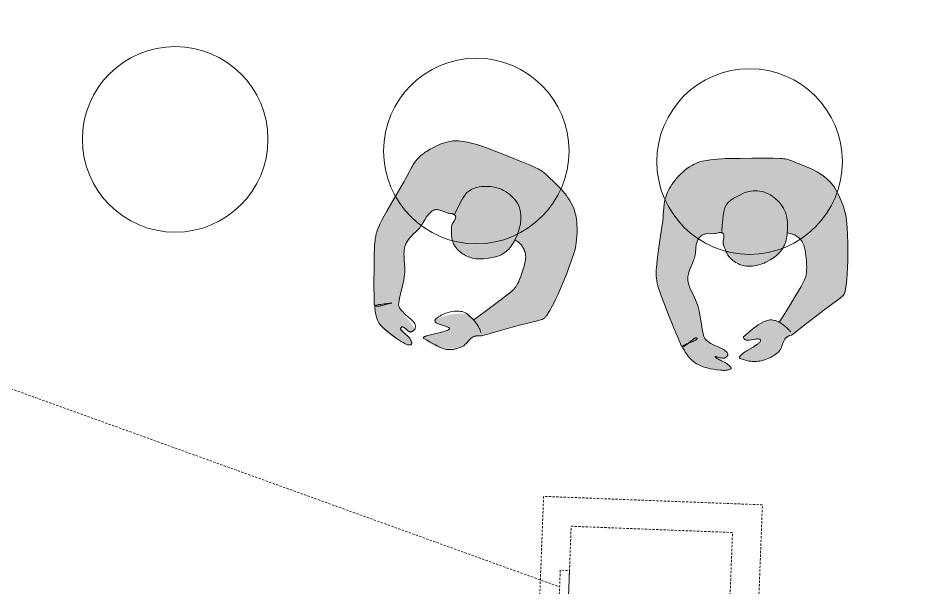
# Model space of a CAD drawing. Header units: millimetres. Extents: x 32078 to 83548, y -4690 to 56252.
# Drawn here: x 41939 to 44369, y 21832 to 23367 of the extents above; entities that cross this region are included whole.
import ezdxf

# ---------------------------------------------------------------- set-up
doc = ezdxf.new("R2010")
doc.units = ezdxf.units.MM
doc.header["$MEASUREMENT"] = 0
doc.linetypes.add('DGN Style 2', pattern=[10, 6, -4])
for name, color, linetype, lineweight in [('EQPM-OVHD', 62, 'DGN Style 2', 13), ('FURN-FREE', 1, 'Continuous', 0), ('FURN-STOR', 213, 'Continuous', 0), ('PRES-FILL', 7, 'Continuous', 0), ('PRES-PEOP', 42, 'Continuous', 0)]:
    doc.layers.add(name, color=color, linetype=linetype, lineweight=lineweight)

# ---------------------------------------------------------------- blocks, each defined once
blk = doc.blocks.new('*U90')
at = {"layer": 'PRES-FILL', "linetype": 'ByBlock', "lineweight": -2, "extrusion": (0, 0, -1)}
h = blk.add_hatch(color=0, dxfattribs=at)
edge = h.paths.add_edge_path(flags=16)
edge.add_spline(control_points=[(87.1, -291.1), (88.9, -288.5), (89.4, -283.3), (89.5, -277.4)], knot_values=[0, 0, 0, 0, 1, 1, 1, 1], degree=3, periodic=0)
edge.add_spline(control_points=[(89.5, -277.4), (94.1, -264.3), (102.3, -248.1), (95, -247.6), (88, -247), (89.7, -264.1), (89.5, -277.4)], knot_values=[0, 0, 0, 0, 0.509531, 0.509531, 0.509531, 1, 1, 1, 1], degree=3, periodic=0)
edge.add_spline(control_points=[(89.5, -277.4), (87.5, -283), (86.2, -288.1), (87.1, -291.1)], knot_values=[0, 0, 0, 0, 1, 1, 1, 1], degree=3, periodic=0)
edge.add_spline(control_points=[(87.1, -291.1), (86, -292.7), (84.3, -293.3), (82, -292.6), (63.6, -286.7), (44.9, -280.7), (26.4, -274.1), (4, -266.1), (-18.4, -258.1), (-40.8, -249.8), (-62.1, -241.9), (-84, -234.3), (-102, -220.3), (-117.4, -208.3), (-129.9, -193.2), (-142.6, -178.6), (-163, -155.2), (-182.9, -131.3), (-203.2, -107.9), (-213.2, -96.5), (-224.2, -86), (-234.3, -74.7), (-246.7, -60.8), (-254.8, -44.4), (-259.7, -25), (-268.8, 10.8), (-269.4, 46.9), (-252.7, 77.9), (-241.3, 99.1), (-227.3, 117.8), (-212, 135.7), (-198.2, 151.6), (-184.4, 167.6), (-170.6, 183.5), (-153.9, 202.7), (-137.1, 221.9), (-119.8, 240.6), (-106.8, 254.7), (-88.4, 262.4), (-71.1, 271.5), (-49.3, 282.9), (-28.3, 292.7), (-3.3, 297.3), (21.5, 302), (44.7, 298.6), (68.4, 290.7), (91.1, 283.2), (111.9, 273.8), (130.5, 259.8), (157.5, 239.5), (182.8, 217.5), (207.6, 194.9), (226.2, 177.9), (244, 160), (260.3, 140.7), (265.4, 134.8), (270.1, 127.5), (269.8, 119.5), (269, 91.5), (265, 65.1), (263.2, 38), (261.2, 9.3), (260.2, -19.6), (257.9, -48.3), (257.6, -51.7), (255, -54.6), (254.2, -58), (253.4, -61.6), (253.2, -65.2), (253.5, -68.8), (254.4, -82.4), (267.6, -92.2), (268.2, -106.7), (269, -125.4), (262.5, -142.7), (255.6, -157.8), (248.2, -173.7), (230.6, -189), (215.1, -195.9), (194.6, -205.1), (227.5, -119.8), (210.4, -122.7), (200.6, -124.4), (194.9, -152.8), (181.9, -153.3), (179.8, -153.3), (175.7, -153.3), (175.6, -151), (174.7, -121.2), (175.9, -84.2), (191.9, -63.8), (196.2, -58.4), (202.4, -54.5), (209.7, -51.7)], knot_values=[0, 0, 0, 0, 0.004098, 0.004098, 0.004098, 0.036354, 0.036354, 0.036354, 0.07573, 0.07573, 0.07573, 0.113201, 0.113201, 0.113201, 0.145266, 0.145266, 0.145266, 0.196552, 0.196552, 0.196552, 0.221625, 0.221625, 0.221625, 0.252365, 0.252365, 0.252365, 0.309173, 0.309173, 0.309173, 0.348127, 0.348127, 0.348127, 0.382965, 0.382965, 0.382965, 0.425054, 0.425054, 0.425054, 0.456865, 0.456865, 0.456865, 0.496842, 0.496842, 0.496842, 0.536467, 0.536467, 0.536467, 0.574696, 0.574696, 0.574696, 0.630228, 0.630228, 0.630228, 0.671879, 0.671879, 0.671879, 0.684675, 0.684675, 0.684675, 0.729775, 0.729775, 0.729775, 0.777357, 0.777357, 0.777357, 0.783126, 0.783126, 0.783126, 0.789055, 0.789055, 0.789055, 0.811446, 0.811446, 0.811446, 0.840448, 0.840448, 0.840448, 0.871083, 0.871083, 0.871083, 0.911485, 0.911485, 0.911485, 0.934486, 0.934486, 0.934486, 0.938181, 0.938181, 0.938181, 0.987094, 0.987094, 0.987094, 1, 1, 1, 1], degree=3, periodic=0)
edge.add_line((209.7, -51.7), (194, 0))
edge.add_spline(control_points=[(194, 0), (187, 22.7), (179.6, 45.3), (171.5, 67.7), (163, 91.4), (139.6, 107.6), (118.7, 121.9), (107.4, 129.7), (96.1, 136.5), (80.5, 136.9), (68.4, 137.2), (58.5, 133.8), (50.1, 127.2)], knot_values=[0, 0, 0, 0, 0.324205, 0.324205, 0.324205, 0.66843, 0.66843, 0.66843, 0.855113, 0.855113, 0.855113, 1, 1, 1, 1], degree=3, periodic=0)
edge.add_line((50.1, 127.2), (43.4, 121.9))
edge.add_spline(control_points=[(43.4, 121.9), (53, 112), (61.7, 101.2), (66.2, 86.4), (72, 67.4), (70.6, 51.9), (65.8, 32.4), (60.9, 12.4), (52.4, -3.9), (40.5, -16.6), (29.8, -28), (15.7, -35.9), (-4.1, -37.8), (-21.4, -39.5), (-32.8, -32.6), (-46, -27.7), (-56.1, -23.9), (-64, -4.3), (-73.4, -9.4), (-78.2, -11.9), (-80, -18.4), (-83, -23.2), (-90.4, -35.2), (-104.9, -43.5), (-103.9, -59.9), (-102.6, -82.9), (-81.9, -92.8), (-71.8, -109.6), (-62.8, -124.7), (-56.9, -143.1), (-45.7, -155.8), (-27.6, -176.6), (8.7, -176.6), (33.9, -189.3), (57.3, -201), (80, -218.6), (102.9, -230.2), (126.4, -242.2), (170.3, -203.5), (183.9, -215.1), (185.4, -216.4), (186.2, -221.3), (185.7, -224), (184, -232.5), (161.6, -243.7), (165.3, -244.4), (170.3, -245.4), (189.8, -234), (202.1, -232.4), (207, -231.8), (219.2, -228.5), (217.4, -233.8), (214.3, -243.7), (208.3, -250.8), (201.7, -257.1), (184.8, -273.2), (168.6, -289.9), (141.4, -295.4), (121.8, -299.2), (104.3, -296.7), (90.1, -293.9), (88.5, -293.6), (87.5, -292.6), (87.1, -291.1)], knot_values=[0, 0, 0, 0, 0.044568, 0.044568, 0.044568, 0.101682, 0.101682, 0.101682, 0.159954, 0.159954, 0.159954, 0.212108, 0.212108, 0.212108, 0.25772, 0.25772, 0.25772, 0.292514, 0.292514, 0.292514, 0.310285, 0.310285, 0.310285, 0.355053, 0.355053, 0.355053, 0.417583, 0.417583, 0.417583, 0.47369, 0.47369, 0.47369, 0.564976, 0.564976, 0.564976, 0.649839, 0.649839, 0.649839, 0.736981, 0.736981, 0.736981, 0.746599, 0.746599, 0.746599, 0.777051, 0.777051, 0.777051, 0.817948, 0.817948, 0.817948, 0.83422, 0.83422, 0.83422, 0.863911, 0.863911, 0.863911, 0.939425, 0.939425, 0.939425, 0.993629, 0.993629, 0.993629, 1, 1, 1, 1], degree=3, periodic=0)
at = {"layer": 'PRES-PEOP', "color": 0, "linetype": 'ByBlock', "lineweight": -2, "extrusion": (0, 0, -1), "flags": 128}
for points in [[(250.1, -46.7), (241.1, -47.1), (233.5, -47.8), (227.1, -48.6), (221.7, -49.6), (217.2, -50.6), (213.4, -51.7), (210.2, -52.8), (207.5, -53.8), (203, -55.8), (199.9, -57.5), (197.7, -58.9), (194.7, -61.2), (191.9, -63.8), (188.9, -67.4), (186.4, -71.1), (184.3, -74.9), (182.7, -78.7), (181.3, -82.5), (180.2, -86.1), (178.5, -93.4), (177.5, -100), (176.8, -106.1), (176, -117.1), (175.7, -125.5), (175.6, -151), (175.6, -151.3), (175.6, -151.5), (175.7, -151.7), (175.8, -151.8), (175.9, -152), (176, -152.1), (176.1, -152.2), (176.3, -152.5), (176.6, -152.6), (176.9, -152.8), (177.1, -152.9), (177.4, -153), (177.7, -153.1), (178.2, -153.2), (178.7, -153.3), (179.2, -153.3), (179.9, -153.3), (180.5, -153.3), (180.9, -153.3), (181.2, -153.3), (181.6, -153.3), (181.9, -153.3), (183, -153.1), (184.1, -152.7), (185.1, -152.3), (186, -151.8), (186.9, -151.2), (188.6, -149.7), (190.1, -148.2), (191.5, -146.5), (192.7, -144.8), (195, -141.5), (198.9, -135.2), (200.3, -132.9), (201.5, -131), (202.6, -129.4), (203.5, -128.2), (204.4, -127.1), (205.8, -125.5), (207, -124.5), (207.8, -123.8), (209.1, -123.1), (210.4, -122.7), (211.8, -122.7), (212.9, -123.1), (213.8, -124), (214.4, -125.2), (214.9, -126.6), (215.1, -128.3), (215.3, -130.1), (215.3, -132.1), (215.2, -134.2), (215, -136.4), (214.6, -141), (213.9, -145.6), (213.2, -150.2), (210, -168.1), (209, -174.5), (208.3, -179.8), (207.9, -184), (207.8, -187.3), (207.8, -189.9), (208, -191.9), (208.4, -193.4), (208.8, -194.5), (209.2, -195.3), (209.7, -195.8), (210.7, -196.5), (211.6, -196.8), (212.3, -196.8), (213.6, -196.5), (215.1, -195.9), (218.1, -194.3), (220.9, -192.7), (226.2, -189.4), (230.7, -186.2), (234.5, -183.1), (237.8, -180.3), (240.5, -177.7), (242.8, -175.4), (246.5, -171.2), (249.1, -167.9), (250.9, -165.4), (253.4, -161.6), (255.6, -157.8), (258.3, -152.1), (260.5, -147), (262.2, -142.4), (263.7, -138.2), (264.8, -134.5), (265.6, -131.2), (266.9, -125.2), (267.6, -120.7), (267.9, -117.3), (268.2, -112), (268.2, -106.7), (267.9, -104), (267.5, -101.5), (266.8, -99.3), (266.1, -97.3), (265.3, -95.5), (263.7, -92.1), (257.3, -80.8), (255.9, -77.9), (255, -75.7), (254.4, -74), (253.8, -71.5), (253.5, -68.8), (253.4, -67.4), (253.4, -66.2), (253.4, -65.2), (253.4, -63.4), (253.5, -62.1), (253.6, -61), (253.9, -59.5), (254.2, -58), (254.4, -57.4), (254.6, -56.8), (255, -55.7), (256.8, -52.1), (257.2, -51.1), (257.4, -50.4), (257.6, -49.9), (257.8, -49.1), (257.9, -48.7), (257.9, -48.3), (259.4, -26.7), (261.2, 5.6), (263.2, 38), (264.9, 58.3), (267.8, 88.7), (269, 104), (269.8, 119.5), (269.8, 121), (269.7, 122.4), (269.5, 123.7), (269.3, 124.8), (269, 125.9), (268.3, 128), (267.6, 129.7), (266.9, 131.2), (266.2, 132.5), (264.9, 134.7), (263.8, 136.3), (262.1, 138.6), (260.3, 140.7), (254.1, 147.9), (243, 160.2), (234.4, 169.1), (221.2, 182.2), (207.6, 194.9), (188.9, 211.7), (174.6, 224.1), (152.8, 242.3), (141.7, 251.1), (130.5, 259.8), (123.4, 264.8), (117.1, 268.9), (111.4, 272.2), (106.3, 275), (97.2, 279.4), (90.2, 282.5), (79.4, 286.8), (68.4, 290.7), (59.5, 293.4), (51.8, 295.5), (45.1, 296.9), (39.2, 297.9), (34, 298.6), (29.4, 299), (21.4, 299.4), (15.3, 299.4), (10.7, 299.1), (3.8, 298.4), (-3.3, 297.3), (-12.5, 295.3), (-20.3, 293.3), (-26.9, 291.2), (-32.6, 289.2), (-42.4, 285.3), (-49.6, 282.1), (-60.3, 277), (-71.1, 271.5), (-84.2, 264.8), (-93.9, 259.7), (-101, 255.6), (-106.1, 252.3), (-109.7, 249.7), (-112.4, 247.6), (-116.2, 244.2), (-119.8, 240.6), (-132.7, 226.5), (-151.7, 205.1), (-170.6, 183.5), (-191.3, 159.6), (-212, 135.7), (-217.7, 128.9), (-222.5, 122.9), (-230.7, 112.2), (-236.6, 104), (-240.9, 97.6), (-247, 87.9), (-252.7, 77.9), (-255.6, 72), (-258, 66.5), (-259.9, 61.2), (-261.5, 56.1), (-262.7, 51.3), (-264.5, 42.2), (-265.5, 34.1), (-265.9, 26.9), (-266, 20.5), (-265.5, 9.3), (-264.6, 0.8), (-263.7, -5.6), (-261.9, -15.3), (-259.7, -25), (-257.7, -32.2), (-255.7, -38.2), (-253.8, -43.3), (-251.9, -47.6), (-250.1, -51.3), (-248.5, -54.5), (-245.4, -59.8), (-242.9, -63.7), (-240.9, -66.5), (-237.7, -70.7), (-234.3, -74.7), (-226.6, -83.1), (-214.8, -95.4), (-208.9, -101.6), (-203.2, -107.9), (-172.9, -143.2), (-142.6, -178.6), (-133.1, -189.6), (-125.7, -197.8), (-120.1, -203.8), (-115.8, -208.2), (-112.5, -211.3), (-107.3, -215.9), (-102, -220.3), (-98.7, -222.8), (-92.1, -227.2), (-86.1, -230.7), (-80.7, -233.5), (-75.8, -235.9), (-67.2, -239.7), (-54, -244.9), (-40.8, -249.8), (-7.2, -262.1), (26.4, -274.1), (40.3, -278.9), (61.2, -285.9), (82, -292.6), (83.3, -292.9), (84.4, -292.9), (85.4, -292.6), (86.2, -292.2), (86.9, -291.5), (87.5, -290.7), (88, -289.8), (88.5, -288.8), (88.8, -287.7), (89.1, -286.5), (89.6, -284.1), (89.9, -281.5), (90, -279), (90.2, -273.8), (90.3, -264.6), (90.4, -261.3), (90.5, -258.6), (90.7, -256.3), (90.9, -254.5), (91.2, -253), (91.4, -251.9), (91.7, -251), (92.3, -249.6), (92.8, -248.8), (93.3, -248.3), (94.1, -247.8), (95, -247.6), (95.8, -247.6), (96.4, -247.9), (96.8, -248.5), (97.1, -249.1), (97.2, -249.9), (97.2, -250.9), (97.1, -251.9), (96.9, -253), (96.7, -254.1), (96, -256.6), (95.3, -259.1), (94.4, -261.7), (92.6, -266.7), (89.5, -275.9), (88.4, -279.2), (87.7, -282), (87.2, -284.3), (86.9, -286.2), (86.8, -287.7), (86.8, -288.9), (86.9, -289.9), (87, -290.6), (87.4, -291.8), (87.9, -292.6), (88.3, -293), (89.1, -293.6), (90.1, -293.9), (92.7, -294.4), (98, -295.4), (102.8, -296.3), (107.3, -296.9), (111.3, -297.4), (114.9, -297.7), (118.1, -297.9), (123.8, -297.9), (128.2, -297.7), (131.4, -297.3), (136.4, -296.5), (138.9, -296), (141.4, -295.4), (146.1, -293.9), (150.4, -292.3), (154.3, -290.8), (157.8, -289.2), (164.2, -285.9), (169.4, -282.9), (173.8, -280), (181.2, -274.7), (186.5, -270.4), (194.2, -263.9), (201.7, -257.1), (204.2, -254.7), (206.5, -252.5), (208.4, -250.4), (210, -248.6), (211.3, -246.9), (212.4, -245.4), (213.3, -244), (214, -242.8), (215.2, -240.6), (215.9, -239), (216.4, -237.7), (217, -235.8), (217.4, -233.8), (217.5, -233.4), (217.4, -233), (217.4, -232.7), (217.2, -232.4), (217.1, -232.1), (216.8, -231.9), (216.6, -231.8), (216.4, -231.6), (216.1, -231.5), (215.5, -231.3), (214.8, -231.1), (214.1, -231.1), (213.4, -231), (212.8, -231), (211.4, -231.1), (210.2, -231.2), (208, -231.5), (206.3, -231.8), (205.2, -232), (204.3, -232.1), (203.1, -232.3), (202.6, -232.4), (202.1, -232.4), (199.7, -232.8), (197.3, -233.4), (195, -234.1), (192.7, -234.8), (188.4, -236.5), (184.7, -238), (181.4, -239.4), (178.7, -240.6), (176.4, -241.6), (174.5, -242.4), (172.9, -243), (171.6, -243.5), (170.6, -243.8), (168.9, -244.3), (167.7, -244.5), (167, -244.6), (166, -244.6), (165.3, -244.4), (165.1, -244.2), (165, -244), (165, -243.8), (165.2, -243.5), (165.4, -243.2), (165.7, -242.9), (166.1, -242.6), (166.5, -242.2), (167.5, -241.5), (168.6, -240.7), (169.8, -240), (170.9, -239.2), (173.2, -237.6), (175.4, -236.2), (177.2, -234.8), (178.8, -233.6), (180.1, -232.4), (181.2, -231.4), (182.1, -230.5), (182.8, -229.7), (183.9, -228.3), (184.6, -227.3), (185, -226.5), (185.4, -225.2), (185.6, -224.6), (185.7, -224), (185.7, -223.4), (185.7, -222.9), (185.7, -222.3), (185.7, -221.3), (185.6, -220.3), (185.5, -219.5), (185.4, -218.8), (185.3, -218.2), (185.1, -217.7), (185, -217.3), (184.9, -217), (184.7, -216.4), (184.5, -216), (184.4, -215.7), (184.2, -215.4), (183.9, -215.1), (182.7, -214), (181.3, -213.2), (179.7, -212.7), (178.1, -212.4), (176.5, -212.3), (174.7, -212.4), (171.1, -213), (167.4, -214), (163.7, -215.2), (160.1, -216.6), (152.9, -219.6), (139.7, -225.4), (134.7, -227.4), (130.3, -229), (126.5, -230.2), (123.2, -231), (120.4, -231.7), (115.7, -232.3), (112.2, -232.4), (109.8, -232.2), (106.2, -231.5), (104.5, -230.9), (102.9, -230.2), (94.4, -225.6), (86.9, -221.3), (73.8, -213.1), (53.9, -200.6), (43.9, -194.7), (33.9, -189.3), (29, -187), (24.3, -185.2), (15, -182.1), (-1.9, -177.5), (-14.5, -173.9), (-19, -172.3), (-22.9, -170.9), (-29.4, -168), (-34, -165.5), (-37.2, -163.4), (-41.7, -159.9), (-43.8, -157.9), (-45.7, -155.8), (-47.8, -153.4), (-49.5, -151), (-52.7, -146.2), (-55.2, -141.8), (-57.4, -137.8), (-64.4, -123.5), (-68, -116.4), (-69.8, -113), (-71.8, -109.6), (-73.8, -106.5), (-75.9, -103.8), (-80.1, -98.9), (-88, -90.6), (-91, -87.4), (-93.4, -84.6), (-95.5, -82), (-97.1, -79.7), (-98.5, -77.6), (-100.5, -73.7), (-101.8, -70.5), (-102.6, -68.1), (-103.1, -66.1), (-103.6, -63.1), (-103.9, -59.9), (-104, -58.4), (-103.9, -57), (-103.7, -54.3), (-103.1, -51.9), (-102.5, -49.8), (-101.7, -47.9), (-100.8, -46.2), (-99.9, -44.6), (-83, -23.2), (-82.4, -22.3), (-78.7, -15), (-78.2, -14.1), (-77.7, -13.4), (-77.3, -12.8), (-76.5, -11.8), (-75.8, -11.1), (-75.2, -10.6), (-74.3, -9.9), (-73.4, -9.4), (-72.4, -9), (-71.5, -8.7), (-70.7, -8.6), (-69.9, -8.5), (-69.1, -8.6), (-68.4, -8.7), (-67.6, -8.9), (-66.3, -9.5), (-65, -10.3), (-63.9, -11.1), (-62.8, -12.1), (-61.8, -13), (-59.9, -15), (-56.6, -18.7), (-54.1, -21.5), (-52.2, -23.5), (-50.7, -24.8), (-49.6, -25.7), (-48.7, -26.3), (-47.4, -27.1), (-46, -27.7), (-36.3, -31.6), (-32.6, -33), (-29.4, -34.2), (-26.5, -35.1), (-24, -35.9), (-21.7, -36.5), (-17.6, -37.3), (-14.4, -37.7), (-12, -37.9), (-8.1, -38), (-6.1, -37.9), (-4.1, -37.8), (-0.5, -37.4), (2.7, -36.9), (5.7, -36.3), (8.4, -35.6), (10.8, -34.9), (15.2, -33.4), (18.9, -31.9), (22, -30.4), (24.6, -29), (26.8, -27.7), (30.5, -25.2), (33.1, -23.2), (36.9, -20), (40.5, -16.6), (42.7, -14.2), (44.8, -11.8), (48.4, -7.2), (51.3, -2.9), (53.7, 1), (55.7, 4.6), (57.3, 7.8), (59.9, 13.6), (61.6, 18.1), (62.8, 21.6), (64.4, 26.9), (65.8, 32.4), (67.3, 39.4), (68.3, 45.3), (69.1, 50.4), (69.5, 54.8), (69.8, 58.7), (69.8, 62), (69.7, 67.9), (69.2, 72.4), (68.7, 75.8), (67.7, 81), (67, 83.7), (66.2, 86.4), (65.3, 89.2), (64.3, 91.8), (63.3, 94.2), (61.3, 98.4), (59.3, 101.9), (57.5, 104.8), (55.8, 107.3), (52.6, 111.4), (50.2, 114.5), (46.3, 118.8), (42.3, 123.1), (37.2, 128.3), (32.5, 132.8), (28.3, 136.5), (24.4, 139.6), (21, 142.3), (17.8, 144.5), (12.2, 148.1), (7.7, 150.6), (4.3, 152.3), (-1.1, 154.6), (-6.7, 156.6), (-10.3, 157.7), (-13.6, 158.6), (-16.8, 159.2), (-22.6, 160.1), (-27.7, 160.5), (-32.1, 160.6), (-36, 160.5), (-39.4, 160.3), (-45.3, 159.6), (-49.8, 158.9), (-56.6, 157.4), (-63.4, 155.6), (-67.8, 154.1), (-71.9, 152.4), (-75.6, 150.7), (-79, 148.9), (-82, 147), (-84.8, 145.2), (-89.8, 141.4), (-93.9, 137.7), (-97.3, 134.3), (-100, 131.2), (-102.3, 128.4), (-105.9, 123.2), (-108.3, 119.2), (-110, 116), (-112.1, 111.3), (-113.9, 106.4), (-115.3, 102), (-117.9, 93.5), (-119.9, 85.7), (-121.5, 78.8), (-122.5, 72.8), (-123.1, 67.5), (-123.3, 63), (-123.3, 59), (-123.1, 55.7), (-122.7, 52.8), (-122.3, 50.3), (-121.2, 46.1), (-120, 43.1), (-119, 40.9), (-117.2, 37.8), (-115, 34.8), (-105.6, 23.8), (-98.3, 15.8), (-87.3, 3.9), (-76.2, -7.9)], [(209.7, -51.7), (201.8, -25.9), (194, 0), (188.7, 17), (180.4, 42.3), (176.1, 55), (171.5, 67.7), (169.7, 72.1), (167.8, 76), (165.7, 79.6), (163.5, 82.9), (161.3, 85.8), (156.9, 91.1), (152.6, 95.5), (148.7, 99.2), (141.5, 105.3), (135.8, 109.7), (127.2, 115.9), (118.7, 121.9), (114.5, 124.7), (110.8, 127.1), (107.5, 129.1), (104.5, 130.7), (101.8, 131.9), (99.4, 133), (97.3, 133.8), (93.4, 135), (90.3, 135.8), (88, 136.2), (84.3, 136.7), (80.5, 136.9), (78.2, 136.9), (76.2, 136.8), (74.3, 136.7), (72.5, 136.5), (69.4, 136), (66.7, 135.4), (64.4, 134.8), (62.5, 134.1), (60.8, 133.5), (58, 132.2), (56, 131.1), (54.5, 130.2), (52.3, 128.8), (50.1, 127.2), (46.8, 124.6), (43.4, 121.9)]]:
    blk.add_lwpolyline(points, dxfattribs=at)
blk = doc.blocks.new('*U91')
at = {"layer": 'PRES-FILL', "linetype": 'ByBlock', "lineweight": -2, "extrusion": (0, 0, -1)}
h = blk.add_hatch(color=0, dxfattribs=at)
edge = h.paths.add_edge_path(flags=16)
edge.add_spline(control_points=[(87.1, -291.1), (88.9, -288.5), (89.4, -283.3), (89.5, -277.4)], knot_values=[0, 0, 0, 0, 1, 1, 1, 1], degree=3, periodic=0)
edge.add_spline(control_points=[(89.5, -277.4), (94.1, -264.3), (102.3, -248.1), (95, -247.6), (88, -247), (89.7, -264.1), (89.5, -277.4)], knot_values=[0, 0, 0, 0, 0.509531, 0.509531, 0.509531, 1, 1, 1, 1], degree=3, periodic=0)
edge.add_spline(control_points=[(89.5, -277.4), (87.5, -283), (86.2, -288.1), (87.1, -291.1)], knot_values=[0, 0, 0, 0, 1, 1, 1, 1], degree=3, periodic=0)
edge.add_spline(control_points=[(87.1, -291.1), (86, -292.7), (84.3, -293.3), (82, -292.6), (63.6, -286.7), (44.9, -280.7), (26.4, -274.1), (4, -266.1), (-18.4, -258.1), (-40.8, -249.8), (-62.1, -241.9), (-84, -234.3), (-102, -220.3), (-117.4, -208.3), (-129.9, -193.2), (-142.6, -178.6), (-163, -155.2), (-182.9, -131.3), (-203.2, -107.9), (-213.2, -96.5), (-224.2, -86), (-234.3, -74.7), (-246.7, -60.8), (-254.8, -44.4), (-259.7, -25), (-268.8, 10.8), (-269.4, 46.9), (-252.7, 77.9), (-241.3, 99.1), (-227.3, 117.8), (-212, 135.7), (-198.2, 151.6), (-184.4, 167.6), (-170.6, 183.5), (-153.9, 202.7), (-137.1, 221.9), (-119.8, 240.6), (-106.8, 254.7), (-88.4, 262.4), (-71.1, 271.5), (-49.3, 282.9), (-28.3, 292.7), (-3.3, 297.3), (21.5, 302), (44.7, 298.6), (68.4, 290.7), (91.1, 283.2), (111.9, 273.8), (130.5, 259.8), (157.5, 239.5), (182.8, 217.5), (207.6, 194.9), (226.2, 177.9), (244, 160), (260.3, 140.7), (265.4, 134.8), (270.1, 127.5), (269.8, 119.5), (269, 91.5), (265, 65.1), (263.2, 38), (261.2, 9.3), (260.2, -19.6), (257.9, -48.3), (257.6, -51.7), (255, -54.6), (254.2, -58), (253.4, -61.6), (253.2, -65.2), (253.5, -68.8), (254.4, -82.4), (267.6, -92.2), (268.2, -106.7), (269, -125.4), (262.5, -142.7), (255.6, -157.8), (248.2, -173.7), (230.6, -189), (215.1, -195.9), (194.6, -205.1), (227.5, -119.8), (210.4, -122.7), (200.6, -124.4), (194.9, -152.8), (181.9, -153.3), (179.8, -153.3), (175.7, -153.3), (175.6, -151), (174.7, -121.2), (175.9, -84.2), (191.9, -63.8), (196.2, -58.4), (202.4, -54.5), (209.7, -51.7)], knot_values=[0, 0, 0, 0, 0.004098, 0.004098, 0.004098, 0.036354, 0.036354, 0.036354, 0.07573, 0.07573, 0.07573, 0.113201, 0.113201, 0.113201, 0.145266, 0.145266, 0.145266, 0.196552, 0.196552, 0.196552, 0.221625, 0.221625, 0.221625, 0.252365, 0.252365, 0.252365, 0.309173, 0.309173, 0.309173, 0.348127, 0.348127, 0.348127, 0.382965, 0.382965, 0.382965, 0.425054, 0.425054, 0.425054, 0.456865, 0.456865, 0.456865, 0.496842, 0.496842, 0.496842, 0.536467, 0.536467, 0.536467, 0.574696, 0.574696, 0.574696, 0.630228, 0.630228, 0.630228, 0.671879, 0.671879, 0.671879, 0.684675, 0.684675, 0.684675, 0.729775, 0.729775, 0.729775, 0.777357, 0.777357, 0.777357, 0.783126, 0.783126, 0.783126, 0.789055, 0.789055, 0.789055, 0.811446, 0.811446, 0.811446, 0.840448, 0.840448, 0.840448, 0.871083, 0.871083, 0.871083, 0.911485, 0.911485, 0.911485, 0.934486, 0.934486, 0.934486, 0.938181, 0.938181, 0.938181, 0.987094, 0.987094, 0.987094, 1, 1, 1, 1], degree=3, periodic=0)
edge.add_line((209.7, -51.7), (194, 0))
edge.add_spline(control_points=[(194, 0), (187, 22.7), (179.6, 45.3), (171.5, 67.7), (163, 91.4), (139.6, 107.6), (118.7, 121.9), (107.4, 129.7), (96.1, 136.5), (80.5, 136.9), (68.4, 137.2), (58.5, 133.8), (50.1, 127.2)], knot_values=[0, 0, 0, 0, 0.324205, 0.324205, 0.324205, 0.66843, 0.66843, 0.66843, 0.855113, 0.855113, 0.855113, 1, 1, 1, 1], degree=3, periodic=0)
edge.add_line((50.1, 127.2), (43.4, 121.9))
edge.add_spline(control_points=[(43.4, 121.9), (53, 112), (61.7, 101.2), (66.2, 86.4), (72, 67.4), (70.6, 51.9), (65.8, 32.4), (60.9, 12.4), (52.4, -3.9), (40.5, -16.6), (29.8, -28), (15.7, -35.9), (-4.1, -37.8), (-21.4, -39.5), (-32.8, -32.6), (-46, -27.7), (-56.1, -23.9), (-64, -4.3), (-73.4, -9.4), (-78.2, -11.9), (-80, -18.4), (-83, -23.2), (-90.4, -35.2), (-104.9, -43.5), (-103.9, -59.9), (-102.6, -82.9), (-81.9, -92.8), (-71.8, -109.6), (-62.8, -124.7), (-56.9, -143.1), (-45.7, -155.8), (-27.6, -176.6), (8.7, -176.6), (33.9, -189.3), (57.3, -201), (80, -218.6), (102.9, -230.2), (126.4, -242.2), (170.3, -203.5), (183.9, -215.1), (185.4, -216.4), (186.2, -221.3), (185.7, -224), (184, -232.5), (161.6, -243.7), (165.3, -244.4), (170.3, -245.4), (189.8, -234), (202.1, -232.4), (207, -231.8), (219.2, -228.5), (217.4, -233.8), (214.3, -243.7), (208.3, -250.8), (201.7, -257.1), (184.8, -273.2), (168.6, -289.9), (141.4, -295.4), (121.8, -299.2), (104.3, -296.7), (90.1, -293.9), (88.5, -293.6), (87.5, -292.6), (87.1, -291.1)], knot_values=[0, 0, 0, 0, 0.044568, 0.044568, 0.044568, 0.101682, 0.101682, 0.101682, 0.159954, 0.159954, 0.159954, 0.212108, 0.212108, 0.212108, 0.25772, 0.25772, 0.25772, 0.292514, 0.292514, 0.292514, 0.310285, 0.310285, 0.310285, 0.355053, 0.355053, 0.355053, 0.417583, 0.417583, 0.417583, 0.47369, 0.47369, 0.47369, 0.564976, 0.564976, 0.564976, 0.649839, 0.649839, 0.649839, 0.736981, 0.736981, 0.736981, 0.746599, 0.746599, 0.746599, 0.777051, 0.777051, 0.777051, 0.817948, 0.817948, 0.817948, 0.83422, 0.83422, 0.83422, 0.863911, 0.863911, 0.863911, 0.939425, 0.939425, 0.939425, 0.993629, 0.993629, 0.993629, 1, 1, 1, 1], degree=3, periodic=0)
at = {"layer": 'PRES-PEOP', "color": 0, "linetype": 'ByBlock', "lineweight": -2, "extrusion": (0, 0, -1), "flags": 128}
for points in [[(250.1, -46.7), (246.2, -46.4), (242.6, -46.4), (239.3, -46.6), (236.1, -46.9), (230.2, -47.9), (225.1, -49.1), (220.7, -50.5), (216.9, -51.8), (210.4, -54.5), (205.6, -56.7), (198.6, -60.2), (191.9, -63.8), (189.7, -65.2), (187.6, -66.7), (185.7, -68.4), (182.3, -72), (179.4, -75.8), (177.1, -79.8), (175.2, -83.8), (173.6, -87.7), (172.4, -91.5), (171.4, -95.2), (169.9, -102.4), (169.2, -108.8), (168.9, -114.5), (168.8, -119.5), (169, -123.8), (169.9, -131.3), (170.8, -136.6), (171.8, -140.5), (173.5, -146), (175.6, -151), (175.7, -151.2), (175.8, -151.4), (175.9, -151.5), (176.1, -151.7), (176.3, -151.9), (176.7, -152.2), (177, -152.4), (177.3, -152.5), (177.6, -152.7), (178.2, -152.9), (178.8, -153), (179.3, -153.2), (179.7, -153.2), (180, -153.3), (180.3, -153.3), (180.6, -153.3), (181, -153.4), (181.3, -153.3), (181.5, -153.3), (181.7, -153.3), (181.9, -153.3), (182.6, -153), (183.3, -152.6), (184, -152.1), (184.7, -151.5), (186.2, -150.1), (187.7, -148.6), (189.1, -147), (190.5, -145.3), (201.5, -131.3), (202.8, -129.7), (203.9, -128.4), (204.8, -127.4), (206.4, -125.7), (207.5, -124.6), (208.3, -124), (209.4, -123.2), (209.9, -122.9), (210.4, -122.7), (211.4, -122.6), (212.1, -123.1), (212.7, -123.9), (213.2, -125.1), (213.5, -126.6), (213.7, -128.4), (213.8, -130.3), (213.8, -132.4), (213.8, -134.6), (213.6, -139.2), (209.7, -180.8), (209.5, -185.2), (209.5, -188.7), (209.6, -191.3), (209.8, -193.3), (210, -194.8), (210.3, -195.8), (210.7, -196.5), (211, -197), (211.8, -197.5), (212.5, -197.6), (213, -197.4), (214, -196.9), (215.1, -195.9), (219.6, -191.6), (223.9, -187.8), (227.7, -184.4), (234.7, -178.2), (240.1, -173.4), (244, -169.7), (249.9, -163.9), (255.6, -157.8), (257.7, -155.1), (259.6, -152.4), (261.1, -149.9), (262.4, -147.4), (263.5, -145.1), (264.4, -142.8), (265.9, -138.5), (266.9, -134.6), (267.6, -131.1), (268, -128.1), (268.5, -122.7), (268.7, -118.7), (268.6, -112.6), (268.2, -106.7), (267.8, -104.1), (267.3, -101.9), (266.6, -99.7), (265.8, -97.8), (264.2, -94.2), (257.5, -81.9), (256, -78.7), (255.1, -76.3), (254.5, -74.5), (253.8, -71.7), (253.6, -70.2), (253.5, -68.8), (253.4, -67.4), (253.4, -66.2), (253.4, -65.2), (253.4, -64.3), (253.5, -62.7), (253.6, -61.5), (253.7, -60.6), (253.9, -59.3), (254.2, -58), (254.4, -57.4), (254.6, -56.8), (255, -55.7), (256.8, -52.1), (257.2, -51.1), (257.4, -50.4), (257.6, -49.9), (257.8, -49.1), (257.9, -48.7), (257.9, -48.3), (259.4, -26.7), (261.2, 5.6), (263.2, 38), (264.8, 58.3), (267.7, 88.8), (268.9, 104.2), (269.8, 119.5), (269.8, 121), (269.7, 122.3), (269.6, 123.6), (269.3, 124.8), (269, 125.9), (268.4, 127.9), (267.7, 129.6), (267, 131.1), (266.3, 132.4), (264.9, 134.6), (263.9, 136.2), (262.1, 138.5), (260.3, 140.7), (254.1, 148), (248.6, 154.3), (238.7, 164.8), (231.1, 172.5), (219.5, 183.8), (207.6, 194.9), (188.9, 211.8), (174.7, 224.1), (163.9, 233.2), (147.5, 246.6), (130.5, 259.8), (123.3, 264.9), (116.8, 269), (111, 272.4), (105.8, 275.1), (96.6, 279.6), (89.6, 282.7), (79, 286.9), (68.4, 290.7), (59.9, 293.4), (52.4, 295.4), (45.7, 296.8), (39.9, 297.8), (34.7, 298.5), (30.1, 299), (21.9, 299.4), (15.7, 299.3), (11.1, 299.1), (3.9, 298.4), (-3.3, 297.3), (-8, 296.4), (-16.7, 294.3), (-23.9, 292.3), (-30.1, 290.2), (-35.3, 288.3), (-44.4, 284.6), (-51, 281.5), (-61, 276.7), (-71.1, 271.5), (-84.2, 264.8), (-93.9, 259.7), (-101, 255.6), (-106.1, 252.3), (-109.7, 249.7), (-112.4, 247.6), (-116.2, 244.2), (-119.8, 240.6), (-132.7, 226.5), (-151.8, 205.1), (-170.6, 183.5), (-191.3, 159.7), (-201.6, 147.8), (-212, 135.7), (-217.7, 128.8), (-222.6, 122.6), (-230.8, 111.7), (-236.6, 103.4), (-240.9, 97.1), (-246.9, 87.5), (-252.7, 77.9), (-255.6, 72.3), (-258, 67), (-260, 61.9), (-261.6, 57), (-262.8, 52.4), (-264.6, 43.4), (-265.5, 35.4), (-266, 28.3), (-266.1, 21.9), (-265.9, 16.2), (-265.2, 6.2), (-264.2, -1.5), (-262.3, -13.1), (-259.7, -25), (-258.7, -28.8), (-257.8, -32.3), (-255.8, -38.5), (-253.8, -43.6), (-252, -47.9), (-250.2, -51.6), (-248.6, -54.7), (-245.5, -60), (-243, -63.8), (-238.8, -69.3), (-234.3, -74.7), (-230.5, -78.9), (-223.7, -86.2), (-213.3, -96.9), (-208.2, -102.4), (-203.2, -107.9), (-173, -143.2), (-142.6, -178.6), (-133.1, -189.6), (-125.9, -197.7), (-120.4, -203.6), (-116, -208), (-112.7, -211.2), (-107.5, -215.8), (-102, -220.3), (-98.5, -222.9), (-95.2, -225.2), (-88.8, -229.2), (-83.1, -232.4), (-77.9, -234.9), (-68.8, -239.1), (-61.9, -241.9), (-40.8, -249.8), (-7.2, -262), (26.4, -274.1), (40.3, -278.9), (61.1, -285.9), (82, -292.6), (83.3, -292.9), (84.5, -292.9), (85.6, -292.6), (86.6, -292.2), (87.4, -291.6), (88.1, -290.8), (88.8, -289.9), (89.4, -288.9), (89.9, -287.8), (90.4, -286.7), (91.2, -284.3), (91.8, -281.7), (92.3, -279.2), (92.7, -276.7), (93.2, -271.9), (93.5, -267.5), (93.7, -263.8), (93.9, -260.7), (94, -258.1), (94, -256), (94.1, -254.3), (94.2, -252.9), (94.2, -251.9), (94.3, -250.2), (94.5, -249.2), (94.6, -248.6), (94.7, -247.9), (95, -247.6), (95.1, -247.6), (95.2, -247.8), (95.2, -248.3), (95.1, -248.9), (95, -249.7), (94.8, -250.6), (94.6, -251.6), (94.3, -252.7), (93.7, -255.1), (93.1, -257.6), (92.5, -260.1), (91.8, -262.7), (90.6, -267.7), (89.6, -272.2), (88.9, -276.2), (88.3, -279.5), (87.9, -282.2), (87.7, -284.5), (87.6, -286.4), (87.6, -287.8), (87.6, -289), (87.7, -290), (88, -291.5), (88.4, -292.4), (88.7, -292.9), (89.3, -293.5), (90.1, -293.9), (92.1, -294.4), (94.2, -294.9), (96.5, -295.4), (98.8, -295.9), (101.1, -296.4), (105.8, -297.3), (110.2, -298), (114.2, -298.4), (117.7, -298.7), (120.8, -298.8), (123.6, -298.8), (128.3, -298.6), (131.8, -298.2), (134.3, -297.7), (138, -296.7), (139.7, -296.1), (141.4, -295.4), (149.5, -291.3), (156.5, -287.5), (162.5, -284.1), (172.6, -277.8), (180.1, -272.9), (191, -265.2), (201.7, -257.1), (203.1, -256), (204.5, -254.8), (205.9, -253.7), (208.5, -251.3), (210.7, -249.2), (212.5, -247.2), (213.9, -245.4), (215.1, -243.9), (215.9, -242.5), (216.6, -241.4), (217.1, -240.3), (217.4, -239.5), (217.7, -238.7), (217.9, -237.4), (218, -236.5), (218, -235.8), (217.8, -234.8), (217.4, -233.8), (217.2, -233.5), (217, -233.2), (216.8, -233), (216.5, -232.7), (216.2, -232.6), (215.6, -232.2), (214.9, -232), (214.3, -231.8), (213.6, -231.7), (213, -231.6), (212.3, -231.6), (211.1, -231.6), (209.9, -231.6), (207.9, -231.8), (206.3, -231.9), (205.2, -232.1), (203.6, -232.3), (202.8, -232.4), (202.1, -232.4), (200.9, -232.6), (199.7, -232.9), (198.5, -233.2), (196.1, -234.2), (193.8, -235.3), (191.6, -236.5), (187.4, -239), (183.8, -241.3), (180.6, -243.3), (178, -244.8), (175.8, -246), (174, -246.8), (172.5, -247.4), (171.3, -247.7), (170.3, -247.8), (169.4, -247.8), (168.7, -247.8), (168.2, -247.6), (167.3, -247.2), (166.7, -246.7), (166.3, -246.3), (165.7, -245.4), (165.3, -244.4), (165.1, -243.6), (165, -242.8), (165.1, -242.1), (165.2, -241.5), (165.5, -240.9), (165.8, -240.3), (166.2, -239.7), (166.7, -239.2), (167.7, -238.3), (168.8, -237.4), (169.9, -236.7), (171.1, -235.9), (173.5, -234.6), (177.8, -232.4), (179.3, -231.5), (180.6, -230.7), (181.6, -230), (182.5, -229.3), (183.1, -228.7), (184.2, -227.7), (184.8, -226.8), (185.1, -226.2), (185.5, -225.1), (185.6, -224.6), (185.7, -224), (185.7, -223), (185.6, -222), (185.6, -221.2), (185.5, -220.4), (185.4, -219.8), (185.3, -219.2), (185.1, -218.2), (184.9, -217.4), (184.7, -216.8), (184.3, -216), (183.9, -215.1), (182.5, -212.7), (181, -210.8), (179.4, -209.4), (177.7, -208.3), (176, -207.6), (174.2, -207.2), (172.4, -207), (170.6, -207), (168.7, -207.3), (165, -208.1), (161.4, -209.4), (157.9, -210.9), (154.4, -212.6), (147.8, -216.3), (135.9, -223.1), (131.4, -225.5), (127.5, -227.4), (124.2, -228.9), (121.3, -230), (118.8, -230.8), (114.5, -231.7), (111.5, -232), (109.2, -232), (106, -231.4), (104.4, -230.9), (102.9, -230.2), (94.2, -225.5), (86.7, -221.1), (60.5, -204.6), (47.3, -196.6), (40.6, -192.8), (33.9, -189.3), (29, -187), (24.2, -185.2), (15.1, -182.3), (-1.4, -178), (-13.6, -174.5), (-18.1, -173), (-22, -171.6), (-28.5, -168.7), (-33.2, -166.1), (-36.5, -163.9), (-41.3, -160.2), (-43.6, -158.1), (-45.7, -155.8), (-48, -153.2), (-49.9, -150.7), (-51.6, -148.2), (-54.6, -143.5), (-56.9, -139.3), (-60.7, -131.9), (-66, -120.5), (-68.8, -115), (-71.8, -109.6), (-73.8, -106.5), (-75.8, -103.7), (-79.8, -98.4), (-87.4, -89.4), (-92.9, -82.6), (-96.6, -77.3), (-99.1, -73.2), (-100.7, -70), (-101.8, -67.6), (-103.1, -63.9), (-103.9, -59.9), (-104.1, -58.7), (-104.2, -57.4), (-104.1, -55.1), (-103.7, -52.9), (-103.1, -50.9), (-102.4, -49.1), (-101.5, -47.4), (-100.6, -45.8), (-98.7, -42.9), (-96.9, -40.4), (-93.3, -36.1), (-87.8, -29.7), (-85.2, -26.4), (-84.1, -24.8), (-83, -23.2), (-82.4, -22.3), (-81.5, -20.5), (-80.1, -17.4), (-79.5, -16.3), (-79, -15.3), (-78.5, -14.4), (-78.1, -13.7), (-77.6, -13.1), (-76.8, -12.1), (-76, -11.3), (-75.5, -10.8), (-74.5, -10.1), (-73.9, -9.7), (-73.4, -9.4), (-72.3, -8.8), (-71.3, -8.5), (-70.4, -8.3), (-69.5, -8.2), (-68.7, -8.2), (-67.9, -8.3), (-67.1, -8.4), (-66.4, -8.7), (-65.1, -9.3), (-63.8, -10.1), (-62.7, -11), (-61.7, -12), (-60.7, -13), (-59, -15), (-56, -18.7), (-53.7, -21.6), (-51.9, -23.5), (-50.5, -24.9), (-49.4, -25.7), (-48.6, -26.3), (-47.3, -27.1), (-46, -27.7), (-36, -31.5), (-32.2, -32.9), (-28.9, -34.1), (-25.9, -35), (-23.3, -35.7), (-18.7, -36.8), (-15.1, -37.4), (-12.4, -37.7), (-8.3, -37.9), (-6.2, -37.9), (-4.1, -37.8), (-0.8, -37.5), (2.1, -37), (4.9, -36.5), (7.4, -35.9), (12, -34.6), (15.9, -33.1), (19.2, -31.7), (22, -30.3), (24.4, -28.9), (28.6, -26.3), (31.6, -24.1), (33.9, -22.4), (37.2, -19.6), (40.5, -16.6), (43.1, -14), (45.4, -11.4), (47.4, -9), (49.2, -6.6), (52.3, -2.1), (54.7, 2), (56.7, 5.6), (58.2, 8.9), (60.6, 14.6), (62.1, 19), (64.1, 25.7), (65.8, 32.4), (67.2, 38.8), (68.2, 44.5), (68.9, 49.5), (69.4, 53.9), (69.6, 57.8), (69.7, 61.3), (69.7, 64.3), (69.4, 69.7), (69, 73.8), (68.5, 76.9), (67.5, 81.6), (66.2, 86.4), (65.3, 89.3), (64.3, 91.8), (63.4, 94.2), (61.4, 98.3), (59.5, 101.7), (57.8, 104.6), (56.1, 107), (53, 111.1), (50.6, 114.1), (46.6, 118.6), (42.3, 123.1), (36.7, 128.7), (31.7, 133.3), (27.2, 137), (23.2, 140.1), (19.6, 142.7), (13.2, 146.8), (8.4, 149.7), (4.7, 151.6), (-1, 154.3), (-6.7, 156.6), (-9.9, 157.8), (-15.9, 159.6), (-21.4, 160.8), (-26.2, 161.6), (-30.5, 162), (-34.3, 162), (-37.7, 161.9), (-40.8, 161.7), (-43.5, 161.4), (-48.3, 160.5), (-51.9, 159.6), (-54.7, 158.8), (-59, 157.3), (-63.4, 155.6), (-68.3, 153.3), (-72.7, 151), (-76.5, 148.8), (-80, 146.7), (-83, 144.6), (-88.3, 140.5), (-92.6, 136.7), (-96.1, 133.2), (-98.9, 130.1), (-101.2, 127.3), (-104.9, 122.3), (-107.4, 118.5), (-110.9, 112.5), (-113.9, 106.4), (-115.6, 102.5), (-117.2, 98.6), (-118.5, 94.8), (-119.7, 91.1), (-121.6, 84), (-122.8, 77.6), (-123.5, 71.9), (-123.8, 66.9), (-123.8, 62.5), (-123.6, 58.8), (-123.2, 55.5), (-122.8, 52.7), (-121.6, 47.9), (-120.4, 44.4), (-119.3, 41.9), (-117.3, 38.3), (-115, 34.8), (-110.4, 28.9), (-106.2, 24), (-98.9, 15.8), (-76.2, -7.9)], [(209.7, -51.7), (201.8, -25.9), (194, 0), (188.7, 17), (184.7, 29.6), (178.4, 48.6), (175.1, 58.1), (171.5, 67.7), (169.7, 72.1), (167.6, 76), (165.5, 79.6), (163.3, 82.8), (161.1, 85.7), (156.6, 90.9), (152.4, 95.2), (148.5, 98.9), (141.3, 105), (130, 113.6), (118.7, 121.9), (114.5, 124.9), (110.6, 127.4), (107.1, 129.5), (104, 131.1), (101.2, 132.4), (98.7, 133.5), (96.5, 134.3), (92.6, 135.5), (89.6, 136.1), (87.3, 136.5), (83.9, 136.8), (80.5, 136.9), (76.5, 136.6), (72.9, 136.2), (69.8, 135.7), (67.2, 135.1), (64.8, 134.5), (62.8, 133.9), (61.1, 133.3), (58.2, 132.1), (56.1, 131), (54.5, 130.2), (52.3, 128.8), (50.1, 127.2), (46.8, 124.6), (43.4, 121.9)]]:
    blk.add_lwpolyline(points, dxfattribs=at)
blk = doc.blocks.new('*U230')
at = {"color": 0, "linetype": 'ByBlock', "lineweight": -2, "extrusion": (0, 0, -1), "flags": 128}
for points in [[(198.8, 225.7), (-235.9, 208.9), (-219.1, -225.7), (215.6, -208.9), (198.8, 225.7)], [(232.4, 1.4), (207.5, 0.4), (210.9, -89.5), (235.9, -88.6), (232.4, 1.4)]]:
    blk.add_lwpolyline(points, close=True, dxfattribs=at)
blk = doc.blocks.new('*U229')
at = {"color": 0, "linetype": 'ByBlock', "lineweight": -2, "extrusion": (0, 0, -1), "flags": 128}
blk.add_lwpolyline([(283.4, 306.2), (-306.2, 283.4), (-283.4, -306.2), (306.2, -283.4), (283.4, 306.2)], close=True, dxfattribs=at)
at = {"color": 0, "linetype": 'ByBlock', "lineweight": -2}
blk.add_blockref('*U230', (-10.2, 0), dxfattribs=at)

msp = doc.modelspace()

# ---------------------------------------------------------------- linework, layer by layer
at = {"layer": 'FURN-STOR'}
for centre in [(42362.6, 23039.9), (43174, 23008.5), (43910.4, 22980)]:
    msp.add_circle(centre, 250, dxfattribs=at)

# ---------------------------------------------------------------- wipeouts: each hides what was drawn before it
at = {"linetype": 'Continuous'}
msp.add_wipeout([(42856, 22703.2), (41357.1, 22761.1), (41287.6, 20962.4), (42786.4, 20904.5)], dxfattribs=at).dxf.layer = 'FURN-FREE'

# ---------------------------------------------------------------- next in the draw order: wipeouts: each hides what was drawn before it
msp.add_wipeout([(44354.8, 22645.2), (42856, 22703.2), (42786.4, 20904.5), (44285.3, 20846.6)], dxfattribs=at).dxf.layer = 'FURN-FREE'

# ---------------------------------------------------------------- next in the draw order: linework, layer by layer
at = {"layer": 'EQPM-OVHD', "linetype": 'DGN Style 2', "lineweight": 0}
msp.add_line((39154.5, 23366.6), (43398.4, 21834.6), dxfattribs=at)

# ---------------------------------------------------------------- next in the draw order: block references
at = {"layer": 'EQPM-OVHD', "linetype": 'DGN Style 2', "lineweight": 0, "extrusion": (0, 0, -1), "rotation": 184.4262783106791}
msp.add_blockref('*U229', (-43638.7, 21772.2), dxfattribs=at)
at = {"layer": 'PRES-FILL', "extrusion": (0, 0, -1), "xscale": 1.000009635247656, "yscale": 1.000009635247656, "zscale": 1.000009635247656, "rotation": 70.82407039928094}
msp.add_blockref('*U91', (-43148.5, 22770.2), dxfattribs=at)

# ---------------------------------------------------------------- next in the draw order: wipeouts: each hides what was drawn before it
at = {"linetype": 'Continuous'}
msp.add_wipeout([(45853.7, 22587.3), (44354.8, 22645.2), (44285.3, 20846.6), (45784.2, 20788.7)], dxfattribs=at).dxf.layer = 'FURN-FREE'

# ---------------------------------------------------------------- next in the draw order: block references
at = {"layer": 'PRES-FILL', "extrusion": (0, 0, -1), "xscale": 1.000009635247655, "yscale": 1.000009635247655, "zscale": 1.000009635247655, "rotation": 48.61223971283472}
msp.add_blockref('*U90', (-43891.5, 22739.7), dxfattribs=at)

doc.saveas('drawing.dxf')
